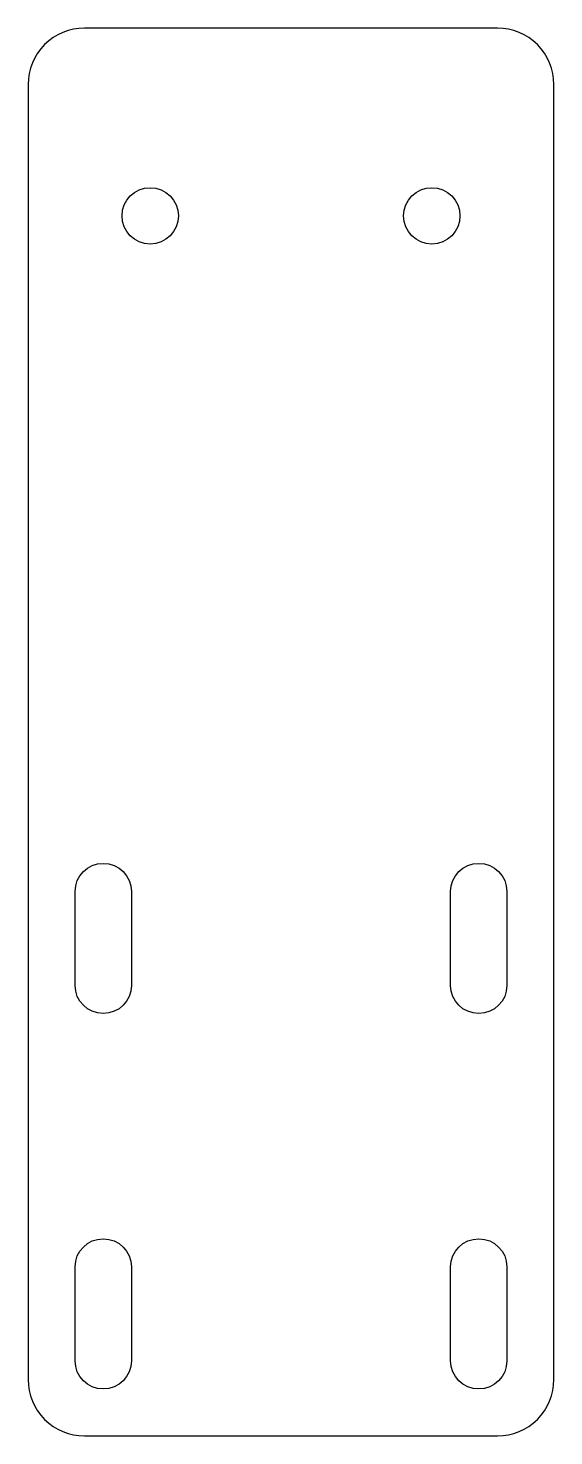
# Model space of a CAD drawing. Header units: millimetres. Extents: x 0 to 28, y -75 to 0.
import ezdxf

# ---------------------------------------------------------------- set-up
doc = ezdxf.new("R2010")
doc.units = ezdxf.units.MM

msp = doc.modelspace()

# ---------------------------------------------------------------- linework, layer by layer
for points in [[(25, -75, 0.414214), (28, -72), (28, -3, 0.414214), (25, 0), (3, 0, 0.414214), (0, -3), (0, -72, 0.414214), (3, -75)], [(5.5, -51, -1), (2.5, -51), (2.5, -46, -1), (5.5, -46)], [(25.5, -51, -1), (22.5, -51), (22.5, -46, -1), (25.5, -46)], [(5.5, -71, -1), (2.5, -71), (2.5, -66, -1), (5.5, -66)], [(25.5, -71, -1), (22.5, -71), (22.5, -66, -1), (25.5, -66)]]:
    msp.add_lwpolyline(points, format="xyb", close=True)
for centre in [(6.5, -10), (21.5, -10)]:
    msp.add_circle(centre, 1.5)

doc.saveas('drawing.dxf')
